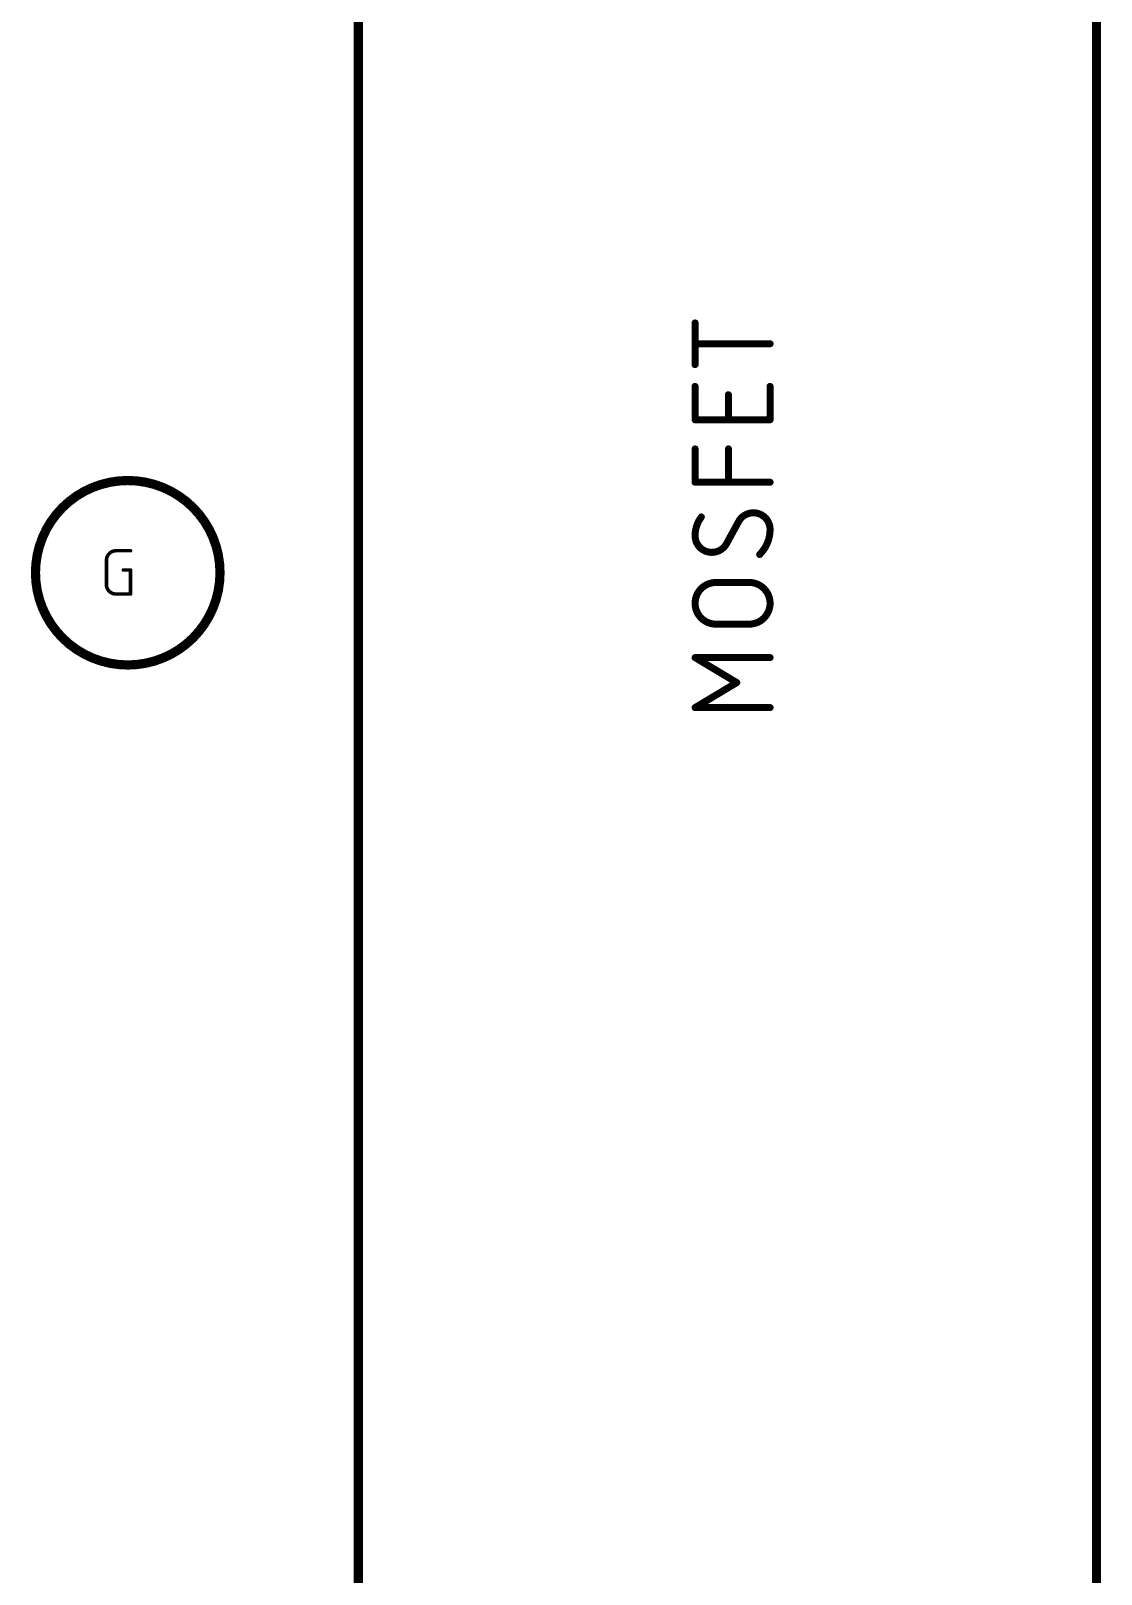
# Model space of a CAD drawing. Extents: x -18 to 127, y -8 to 112.
# Drawn here: x 29.9 to 53.1, y 29.29 to 62.75 of the extents above; entities that cross this region are included whole.
import ezdxf

# ---------------------------------------------------------------- set-up
doc = ezdxf.new("R2010")
doc.units = 0
doc.layers.add('21', color=253, linetype='CONTINUOUS')

msp = doc.modelspace()

# ---------------------------------------------------------------- linework, layer by layer
at = {"layer": '21'}
for points, const_width in [([(37, 14), (37, 90)], 0.2), ([(53, 90), (53, 14)], 0.2), ([(44.2982, 55.5132), (44.2982, 56.4163)], 0.1524), ([(45.9238, 55.9647), (44.2982, 55.9647)], 0.1524), ([(44.2982, 54.3178), (44.2982, 55.0403)], 0.1524), ([(45.0207, 54.3178), (45.0207, 54.8596)], 0.1524), ([(45.9238, 55.0403), (45.9238, 54.3178)], 0.1524), ([(45.9238, 54.3178), (44.2982, 54.3178)], 0.1524), ([(44.2982, 52.9631), (44.2982, 53.6856)], 0.1524), ([(45.0207, 52.9631), (45.0207, 53.6856)], 0.1524), ([(45.9238, 52.9631), (44.2982, 52.9631)], 0.1524), ([(45.2465, 52.1195), (44.9755, 51.6227)], 0.1524), ([(31.5381, 50.7469), (31.5381, 51.2691)], 0.0762), ([(31.7469, 51.4779), (32.0602, 51.4779)], 0.0762), ([(31.9036, 51.0602), (32.0602, 51.0602)], 0.0762), ([(32.0602, 51.0602), (32.0602, 50.5381)], 0.0762), ([(44.7498, 50.7891), (45.4722, 50.7891)], 0.1524), ([(32.0602, 50.5381), (31.7469, 50.5381)], 0.0762), ([(45.4722, 49.8859), (44.7498, 49.8859)], 0.1524), ([(45.2013, 48.6181), (44.2982, 49.1599)], 0.1524), ([(44.2982, 49.1599), (45.9238, 49.1599)], 0.1524), ([(44.2982, 48.0762), (45.2013, 48.6181)], 0.1524), ([(45.9238, 48.0762), (44.2982, 48.0762)], 0.1524)]:
    msp.add_lwpolyline(points, dxfattribs=dict(at, const_width=const_width))
for points, const_width in [([(44.3363, 56.4163, 1), (44.2601, 56.4163)], 0.0762), ([(44.2982, 56.0028, 1), (44.2982, 55.9266)], 0.0762), ([(45.9238, 55.9266, 1), (45.9238, 56.0028)], 0.0762), ([(44.2601, 55.5132, 1), (44.3363, 55.5132)], 0.0762), ([(44.3363, 55.0403, 1), (44.2601, 55.0403)], 0.0762), ([(45.0588, 54.8596, 1), (44.9826, 54.8596)], 0.0762), ([(45.9619, 55.0403, 1), (45.8857, 55.0403)], 0.0762), ([(44.2982, 54.3559, 1), (44.2982, 54.2797)], 0.0762), ([(44.2601, 54.3178, 1), (44.3363, 54.3178)], 0.0762), ([(44.9826, 54.3178, 1), (45.0588, 54.3178)], 0.0762), ([(45.8857, 54.3178, 1), (45.9619, 54.3178)], 0.0762), ([(45.9238, 54.2797, 1), (45.9238, 54.3559)], 0.0762), ([(44.3363, 53.6856, 1), (44.2601, 53.6856)], 0.0762), ([(45.0588, 53.6856, 1), (44.9826, 53.6856)], 0.0762), ([(32, 49, 1), (32, 53, 1), (32, 49)], 0.2), ([(44.2982, 53.0012, 1), (44.2982, 52.925)], 0.0762), ([(44.2601, 52.9631, 1), (44.3363, 52.9631)], 0.0762), ([(44.9826, 52.9631, 1), (45.0588, 52.9631)], 0.0762), ([(45.9238, 52.925, 1), (45.9238, 53.0012)], 0.0762), ([(44.4337, 52.2098, 0.1623), (44.2982, 51.8034)], 0.1524), ([(44.4641, 52.1869, 1), (44.4032, 52.2326)], 0.0762), ([(45.5626, 52.3001, 0.2656), (45.2465, 52.1195)], 0.1524), ([(45.9238, 51.9388, 0.4142), (45.5626, 52.3001)], 0.1524), ([(45.5626, 52.3382, 1), (45.5626, 52.262)], 0.0762), ([(45.5626, 52.262, 1), (45.5626, 52.3382)], 0.0762), ([(44.2982, 51.8034, 0.4142), (44.6594, 51.4421)], 0.1524), ([(44.3363, 51.8034, 1), (44.2601, 51.8034)], 0.0762), ([(45.2136, 52.1388, 1), (45.2793, 52.1001)], 0.0762), ([(45.2799, 52.1012, 1), (45.213, 52.1377)], 0.0762), ([(45.698, 51.397, 0.2), (45.9238, 51.9388)], 0.1524), ([(45.9619, 51.9388, 1), (45.8857, 51.9388)], 0.0762), ([(45.8857, 51.9388, 1), (45.9619, 51.9388)], 0.0762), ([(44.2601, 51.8034, 1), (44.3363, 51.8034)], 0.0762), ([(44.6594, 51.4421, 0.2656), (44.9755, 51.6227)], 0.1524), ([(44.9421, 51.641, 1), (45.009, 51.6045)], 0.0762), ([(45.0084, 51.6034, 1), (44.9427, 51.6421)], 0.0762), ([(31.7469, 51.4779, 0.4142), (31.5381, 51.2691)], 0.0762), ([(31.5572, 51.2691, 1), (31.5191, 51.2691)], 0.0381), ([(31.5191, 51.2691, 1), (31.5572, 51.2691)], 0.0381), ([(31.7469, 51.497, 1), (31.7469, 51.4589)], 0.0381), ([(31.7469, 51.4589, 1), (31.7469, 51.4969)], 0.0381), ([(32.0602, 51.4589, 1), (32.0602, 51.497)], 0.0381), ([(44.6594, 51.4802, 1), (44.6594, 51.404)], 0.0762), ([(44.6594, 51.404, 1), (44.6594, 51.4802)], 0.0762), ([(45.6712, 51.424, 1), (45.7249, 51.3699)], 0.0762), ([(31.9036, 51.0793, 1), (31.9036, 51.0412)], 0.0381), ([(32.0793, 51.0602, 1), (32.0412, 51.0602)], 0.0381), ([(32.0602, 51.0412, 1), (32.0602, 51.0793)], 0.0381), ([(44.7498, 50.7891, 1), (44.7498, 49.8859)], 0.1524), ([(44.7498, 50.8272, 1), (44.7498, 50.751)], 0.0762), ([(44.7498, 50.751, 1), (44.7498, 50.8272)], 0.0762), ([(45.4722, 49.8859, 1), (45.4722, 50.7891)], 0.1524), ([(45.4722, 50.8272, 1), (45.4722, 50.751)], 0.0762), ([(45.4722, 50.751, 1), (45.4722, 50.8272)], 0.0762), ([(31.5381, 50.7469, 0.4142), (31.7469, 50.5381)], 0.0762), ([(31.5572, 50.7469, 1), (31.5191, 50.7469)], 0.0381), ([(31.5191, 50.7469, 1), (31.5572, 50.7469)], 0.0381), ([(31.7469, 50.5572, 1), (31.7469, 50.5191)], 0.0381), ([(31.7469, 50.5191, 1), (31.7469, 50.5572)], 0.0381), ([(32.0412, 50.5381, 1), (32.0793, 50.5381)], 0.0381), ([(32.0602, 50.5191, 1), (32.0602, 50.5572)], 0.0381), ([(44.7498, 49.924, 1), (44.7498, 49.8478)], 0.0762), ([(44.7498, 49.8478, 1), (44.7498, 49.924)], 0.0762), ([(45.4722, 49.924, 1), (45.4722, 49.8478)], 0.0762), ([(45.4722, 49.8478, 1), (45.4722, 49.924)], 0.0762), ([(44.3178, 49.1926, 1), (44.2786, 49.1273)], 0.0762), ([(44.2982, 49.198, 1), (44.2982, 49.1218)], 0.0762), ([(45.9238, 49.1218, 1), (45.9238, 49.198)], 0.0762), ([(45.2209, 48.5854, 1), (45.1817, 48.6507)], 0.0762), ([(45.1817, 48.5854, 1), (45.2209, 48.6507)], 0.0762), ([(44.2982, 48.1143, 1), (44.2982, 48.0381)], 0.0762), ([(44.2786, 48.1089, 1), (44.3178, 48.0435)], 0.0762), ([(45.9238, 48.0381, 1), (45.9238, 48.1143)], 0.0762)]:
    msp.add_lwpolyline(points, format="xyb", dxfattribs=dict(at, const_width=const_width))

doc.saveas('drawing.dxf')
